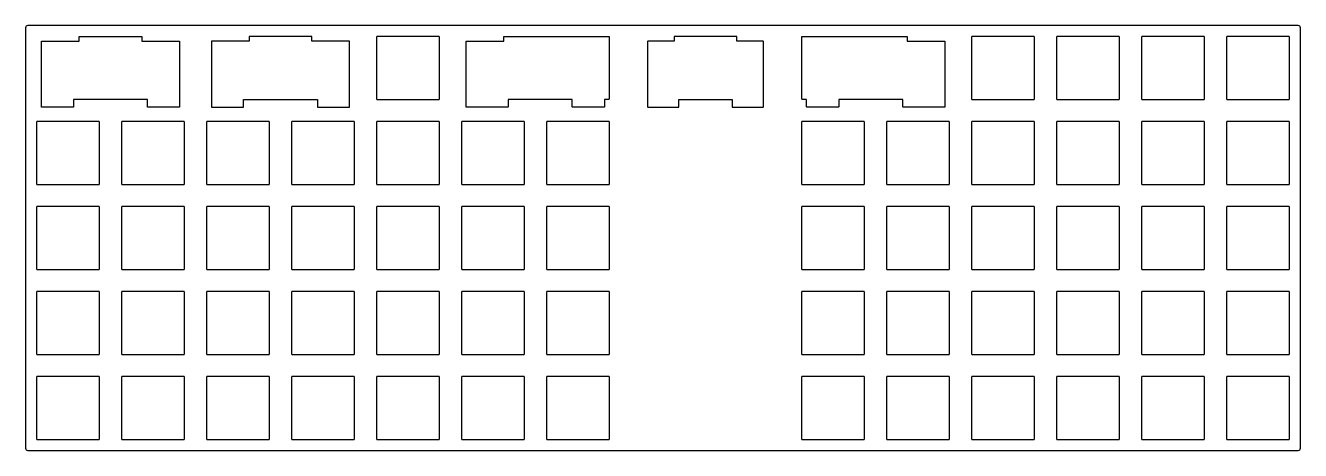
# Model space of a CAD drawing. Header units: millimetres. Extents: x -286 to 0, y -95 to 0.
import ezdxf

# ---------------------------------------------------------------- set-up
doc = ezdxf.new("R2010")
doc.units = ezdxf.units.MM
doc.layers.get('0').update_dxf_attribs({"linetype": 'CONTINUOUS'})

msp = doc.modelspace()

# ---------------------------------------------------------------- linework, layer by layer
for points in [[(0, -0.5, 0.4142135624), (-0.5, 0), (-285.250192, 0, 0.4142135624), (-285.750192, -0.5), (-285.750192, -94.750064, 0.4142135624), (-285.250192, -95.250064), (-0.5, -95.250064, 0.4142135624), (0, -94.750064)], [(-258.400148, -18.225012), (-258.400148, -16.575011), (-275.00016, -16.575011), (-275.00016, -18.225012, -0.4142135624), (-275.10016, -18.325012), (-282.100164, -18.325012, -0.4142135624), (-282.200164, -18.225012), (-282.200164, -3.6, -0.4142135624), (-282.100164, -3.5), (-273.750159, -3.5), (-273.750159, -2.575001, -0.4142135624), (-273.650159, -2.475001), (-259.750149, -2.475001, -0.4142135624), (-259.650149, -2.575001), (-259.650149, -3.5), (-251.300144, -3.5, -0.4142135624), (-251.200144, -3.6), (-251.200144, -18.225012, -0.4142135624), (-251.300144, -18.325012), (-258.300148, -18.325012, -0.4142135624)], [(-244.100164, -18.225012, 0.4142135624), (-244.000164, -18.325012), (-237.00016, -18.325012, 0.4142135624), (-236.90016, -18.225012), (-236.90016, -16.575011), (-220.300148, -16.575011), (-220.300148, -18.225012, 0.4142135624), (-220.200148, -18.325012), (-213.200144, -18.325012, 0.4142135624), (-213.100144, -18.225012), (-213.100144, -3.6, 0.4142135624), (-213.200144, -3.5), (-221.550149, -3.5), (-221.550149, -2.575001, 0.4142135624), (-221.650149, -2.475001), (-235.550159, -2.475001, 0.4142135624), (-235.650159, -2.575001), (-235.650159, -3.5), (-244.000164, -3.5, 0.4142135624), (-244.100164, -3.6)], [(-193.075002, -16.575011, 0.4142135624), (-192.975002, -16.475011), (-192.975002, -2.575001, 0.4142135624), (-193.075002, -2.475001), (-206.975011, -2.475001, 0.4142135624), (-207.075011, -2.575001), (-207.075011, -16.475011, 0.4142135624), (-206.975011, -16.575011)], [(-163.21011, -18.200012), (-163.21011, -16.550011), (-177.58512, -16.550011), (-177.58512, -18.200012, -0.4142135624), (-177.68512, -18.300012), (-186.910126, -18.300012, -0.4142135624), (-187.010126, -18.200012), (-187.010126, -3.600002, -0.4142135624), (-186.910126, -3.500002), (-178.560121, -3.500002), (-178.560121, -2.550001, -0.4142135624), (-178.460121, -2.450001), (-155.035105, -2.450001, -0.4142135624), (-154.935105, -2.550001), (-154.935105, -16.450011, -0.4142135624), (-155.035105, -16.550011), (-156.010105, -16.550011), (-156.010105, -18.200012, -0.4142135624), (-156.110105, -18.300012), (-163.11011, -18.300012, -0.4142135624)], [(-120.470081, -18.305012, 0.4142135624), (-120.370081, -18.205012), (-120.370081, -3.6, 0.4142135624), (-120.470081, -3.5), (-126.297585, -3.5), (-126.297585, -2.575001, 0.4142135624), (-126.397585, -2.475001), (-140.297595, -2.475001, 0.4142135624), (-140.397595, -2.575001), (-140.397595, -3.5), (-146.225099, -3.5, 0.4142135624), (-146.325099, -3.6), (-146.325099, -18.205, 0.4142135624), (-146.225099, -18.305), (-139.425094, -18.305, 0.4142135624), (-139.325094, -18.205), (-139.325094, -16.580011), (-127.370086, -16.580011), (-127.370086, -18.205012, 0.4142135624), (-127.270086, -18.305012)], [(-89.11006, -16.550011), (-103.48507, -16.550011), (-103.48507, -18.200012, -0.4142135624), (-103.58507, -18.300012), (-110.585075, -18.300012, -0.4142135624), (-110.685075, -18.200012), (-110.685075, -16.550011), (-111.660075, -16.550011, -0.4142135624), (-111.760075, -16.450011), (-111.760075, -2.550001, -0.4142135624), (-111.660075, -2.450001), (-88.235059, -2.450001, -0.4142135624), (-88.135059, -2.550001), (-88.135059, -3.500002), (-79.785054, -3.500002, -0.4142135624), (-79.685054, -3.600002), (-79.685054, -18.200012, -0.4142135624), (-79.785054, -18.300012), (-89.01006, -18.300012, -0.4142135624), (-89.11006, -18.200012)], [(-59.725002, -16.575011, 0.4142135624), (-59.625002, -16.475011), (-59.625002, -2.575001, 0.4142135624), (-59.725002, -2.475001), (-73.625011, -2.475001, 0.4142135624), (-73.725011, -2.575001), (-73.725011, -16.475011, 0.4142135624), (-73.625011, -16.575011)], [(-40.675002, -16.575011, 0.4142135624), (-40.575002, -16.475011), (-40.575002, -2.575001, 0.4142135624), (-40.675002, -2.475001), (-54.575011, -2.475001, 0.4142135624), (-54.675011, -2.575001), (-54.675011, -16.475011, 0.4142135624), (-54.575011, -16.575011)], [(-21.625002, -16.575011, 0.4142135624), (-21.525002, -16.475011), (-21.525002, -2.575001, 0.4142135624), (-21.625002, -2.475001), (-35.525011, -2.475001, 0.4142135624), (-35.625011, -2.575001), (-35.625011, -16.475011, 0.4142135624), (-35.525011, -16.575011)], [(-2.575002, -16.575011, 0.4142135624), (-2.475002, -16.475011), (-2.475002, -2.575001, 0.4142135624), (-2.575002, -2.475001), (-16.475011, -2.475001, 0.4142135624), (-16.575011, -2.575001), (-16.575011, -16.475011, 0.4142135624), (-16.475011, -16.575011)], [(-269.275002, -35.625011, 0.4142135624), (-269.175002, -35.525011), (-269.175002, -21.625001, 0.4142135624), (-269.275002, -21.525001), (-283.175011, -21.525001, 0.4142135624), (-283.275011, -21.625001), (-283.275011, -35.525011, 0.4142135624), (-283.175011, -35.625011)], [(-250.225002, -35.625011, 0.4142135624), (-250.125002, -35.525011), (-250.125002, -21.625001, 0.4142135624), (-250.225002, -21.525001), (-264.125011, -21.525001, 0.4142135624), (-264.225011, -21.625001), (-264.225011, -35.525011, 0.4142135624), (-264.125011, -35.625011)], [(-231.175002, -35.625011, 0.4142135624), (-231.075002, -35.525011), (-231.075002, -21.625001, 0.4142135624), (-231.175002, -21.525001), (-245.075011, -21.525001, 0.4142135624), (-245.175011, -21.625001), (-245.175011, -35.525011, 0.4142135624), (-245.075011, -35.625011)], [(-212.125002, -35.625011, 0.4142135624), (-212.025002, -35.525011), (-212.025002, -21.625001, 0.4142135624), (-212.125002, -21.525001), (-226.025011, -21.525001, 0.4142135624), (-226.125011, -21.625001), (-226.125011, -35.525011, 0.4142135624), (-226.025011, -35.625011)], [(-193.075002, -35.625011, 0.4142135624), (-192.975002, -35.525011), (-192.975002, -21.625001, 0.4142135624), (-193.075002, -21.525001), (-206.975011, -21.525001, 0.4142135624), (-207.075011, -21.625001), (-207.075011, -35.525011, 0.4142135624), (-206.975011, -35.625011)], [(-174.025002, -35.625011, 0.4142135624), (-173.925002, -35.525011), (-173.925002, -21.625001, 0.4142135624), (-174.025002, -21.525001), (-187.925011, -21.525001, 0.4142135624), (-188.025011, -21.625001), (-188.025011, -35.525011, 0.4142135624), (-187.925011, -35.625011)], [(-154.975002, -35.625011, 0.4142135624), (-154.875002, -35.525011), (-154.875002, -21.625001, 0.4142135624), (-154.975002, -21.525001), (-168.875011, -21.525001, 0.4142135624), (-168.975011, -21.625001), (-168.975011, -35.525011, 0.4142135624), (-168.875011, -35.625011)], [(-97.825002, -35.625011, 0.4142135624), (-97.725002, -35.525011), (-97.725002, -21.625001, 0.4142135624), (-97.825002, -21.525001), (-111.725011, -21.525001, 0.4142135624), (-111.825011, -21.625001), (-111.825011, -35.525011, 0.4142135624), (-111.725011, -35.625011)], [(-78.775002, -35.625011, 0.4142135624), (-78.675002, -35.525011), (-78.675002, -21.625001, 0.4142135624), (-78.775002, -21.525001), (-92.675011, -21.525001, 0.4142135624), (-92.775011, -21.625001), (-92.775011, -35.525011, 0.4142135624), (-92.675011, -35.625011)], [(-59.725002, -35.625011, 0.4142135624), (-59.625002, -35.525011), (-59.625002, -21.625001, 0.4142135624), (-59.725002, -21.525001), (-73.625011, -21.525001, 0.4142135624), (-73.725011, -21.625001), (-73.725011, -35.525011, 0.4142135624), (-73.625011, -35.625011)], [(-40.675002, -35.625011, 0.4142135624), (-40.575002, -35.525011), (-40.575002, -21.625001, 0.4142135624), (-40.675002, -21.525001), (-54.575011, -21.525001, 0.4142135624), (-54.675011, -21.625001), (-54.675011, -35.525011, 0.4142135624), (-54.575011, -35.625011)], [(-21.625002, -35.625011, 0.4142135624), (-21.525002, -35.525011), (-21.525002, -21.625001, 0.4142135624), (-21.625002, -21.525001), (-35.525011, -21.525001, 0.4142135624), (-35.625011, -21.625001), (-35.625011, -35.525011, 0.4142135624), (-35.525011, -35.625011)], [(-2.575002, -35.625011, 0.4142135624), (-2.475002, -35.525011), (-2.475002, -21.625001, 0.4142135624), (-2.575002, -21.525001), (-16.475011, -21.525001, 0.4142135624), (-16.575011, -21.625001), (-16.575011, -35.525011, 0.4142135624), (-16.475011, -35.625011)], [(-269.275002, -54.675011, 0.4142135624), (-269.175002, -54.575011), (-269.175002, -40.675001, 0.4142135624), (-269.275002, -40.575001), (-283.175011, -40.575001, 0.4142135624), (-283.275011, -40.675001), (-283.275011, -54.575011, 0.4142135624), (-283.175011, -54.675011)], [(-250.225002, -54.675011, 0.4142135624), (-250.125002, -54.575011), (-250.125002, -40.675001, 0.4142135624), (-250.225002, -40.575001), (-264.125011, -40.575001, 0.4142135624), (-264.225011, -40.675001), (-264.225011, -54.575011, 0.4142135624), (-264.125011, -54.675011)], [(-231.175002, -54.675011, 0.4142135624), (-231.075002, -54.575011), (-231.075002, -40.675001, 0.4142135624), (-231.175002, -40.575001), (-245.075011, -40.575001, 0.4142135624), (-245.175011, -40.675001), (-245.175011, -54.575011, 0.4142135624), (-245.075011, -54.675011)], [(-212.125002, -54.675011, 0.4142135624), (-212.025002, -54.575011), (-212.025002, -40.675001, 0.4142135624), (-212.125002, -40.575001), (-226.025011, -40.575001, 0.4142135624), (-226.125011, -40.675001), (-226.125011, -54.575011, 0.4142135624), (-226.025011, -54.675011)], [(-193.075002, -54.675011, 0.4142135624), (-192.975002, -54.575011), (-192.975002, -40.675001, 0.4142135624), (-193.075002, -40.575001), (-206.975011, -40.575001, 0.4142135624), (-207.075011, -40.675001), (-207.075011, -54.575011, 0.4142135624), (-206.975011, -54.675011)], [(-174.025002, -54.675011, 0.4142135624), (-173.925002, -54.575011), (-173.925002, -40.675001, 0.4142135624), (-174.025002, -40.575001), (-187.925011, -40.575001, 0.4142135624), (-188.025011, -40.675001), (-188.025011, -54.575011, 0.4142135624), (-187.925011, -54.675011)], [(-154.975002, -54.675011, 0.4142135624), (-154.875002, -54.575011), (-154.875002, -40.675001, 0.4142135624), (-154.975002, -40.575001), (-168.875011, -40.575001, 0.4142135624), (-168.975011, -40.675001), (-168.975011, -54.575011, 0.4142135624), (-168.875011, -54.675011)], [(-97.825002, -54.675011, 0.4142135624), (-97.725002, -54.575011), (-97.725002, -40.675001, 0.4142135624), (-97.825002, -40.575001), (-111.725011, -40.575001, 0.4142135624), (-111.825011, -40.675001), (-111.825011, -54.575011, 0.4142135624), (-111.725011, -54.675011)], [(-78.775002, -54.675011, 0.4142135624), (-78.675002, -54.575011), (-78.675002, -40.675001, 0.4142135624), (-78.775002, -40.575001), (-92.675011, -40.575001, 0.4142135624), (-92.775011, -40.675001), (-92.775011, -54.575011, 0.4142135624), (-92.675011, -54.675011)], [(-59.725002, -54.675011, 0.4142135624), (-59.625002, -54.575011), (-59.625002, -40.675001, 0.4142135624), (-59.725002, -40.575001), (-73.625011, -40.575001, 0.4142135624), (-73.725011, -40.675001), (-73.725011, -54.575011, 0.4142135624), (-73.625011, -54.675011)], [(-40.675002, -54.675011, 0.4142135624), (-40.575002, -54.575011), (-40.575002, -40.675001, 0.4142135624), (-40.675002, -40.575001), (-54.575011, -40.575001, 0.4142135624), (-54.675011, -40.675001), (-54.675011, -54.575011, 0.4142135624), (-54.575011, -54.675011)], [(-21.625002, -54.675011, 0.4142135624), (-21.525002, -54.575011), (-21.525002, -40.675001, 0.4142135624), (-21.625002, -40.575001), (-35.525011, -40.575001, 0.4142135624), (-35.625011, -40.675001), (-35.625011, -54.575011, 0.4142135624), (-35.525011, -54.675011)], [(-2.575002, -54.675011, 0.4142135624), (-2.475002, -54.575011), (-2.475002, -40.675001, 0.4142135624), (-2.575002, -40.575001), (-16.475011, -40.575001, 0.4142135624), (-16.575011, -40.675001), (-16.575011, -54.575011, 0.4142135624), (-16.475011, -54.675011)], [(-269.275002, -73.725011, 0.4142135624), (-269.175002, -73.625011), (-269.175002, -59.725001, 0.4142135624), (-269.275002, -59.625001), (-283.175011, -59.625001, 0.4142135624), (-283.275011, -59.725001), (-283.275011, -73.625011, 0.4142135624), (-283.175011, -73.725011)], [(-250.225002, -73.725011, 0.4142135624), (-250.125002, -73.625011), (-250.125002, -59.725001, 0.4142135624), (-250.225002, -59.625001), (-264.125011, -59.625001, 0.4142135624), (-264.225011, -59.725001), (-264.225011, -73.625011, 0.4142135624), (-264.125011, -73.725011)], [(-231.175002, -73.725011, 0.4142135624), (-231.075002, -73.625011), (-231.075002, -59.725001, 0.4142135624), (-231.175002, -59.625001), (-245.075011, -59.625001, 0.4142135624), (-245.175011, -59.725001), (-245.175011, -73.625011, 0.4142135624), (-245.075011, -73.725011)], [(-212.125002, -73.725011, 0.4142135624), (-212.025002, -73.625011), (-212.025002, -59.725001, 0.4142135624), (-212.125002, -59.625001), (-226.025011, -59.625001, 0.4142135624), (-226.125011, -59.725001), (-226.125011, -73.625011, 0.4142135624), (-226.025011, -73.725011)], [(-193.075002, -73.725011, 0.4142135624), (-192.975002, -73.625011), (-192.975002, -59.725001, 0.4142135624), (-193.075002, -59.625001), (-206.975011, -59.625001, 0.4142135624), (-207.075011, -59.725001), (-207.075011, -73.625011, 0.4142135624), (-206.975011, -73.725011)], [(-174.025002, -73.725011, 0.4142135624), (-173.925002, -73.625011), (-173.925002, -59.725001, 0.4142135624), (-174.025002, -59.625001), (-187.925011, -59.625001, 0.4142135624), (-188.025011, -59.725001), (-188.025011, -73.625011, 0.4142135624), (-187.925011, -73.725011)], [(-154.975002, -73.725011, 0.4142135624), (-154.875002, -73.625011), (-154.875002, -59.725001, 0.4142135624), (-154.975002, -59.625001), (-168.875011, -59.625001, 0.4142135624), (-168.975011, -59.725001), (-168.975011, -73.625011, 0.4142135624), (-168.875011, -73.725011)], [(-97.825002, -73.725011, 0.4142135624), (-97.725002, -73.625011), (-97.725002, -59.725001, 0.4142135624), (-97.825002, -59.625001), (-111.725011, -59.625001, 0.4142135624), (-111.825011, -59.725001), (-111.825011, -73.625011, 0.4142135624), (-111.725011, -73.725011)], [(-78.775002, -73.725011, 0.4142135624), (-78.675002, -73.625011), (-78.675002, -59.725001, 0.4142135624), (-78.775002, -59.625001), (-92.675011, -59.625001, 0.4142135624), (-92.775011, -59.725001), (-92.775011, -73.625011, 0.4142135624), (-92.675011, -73.725011)], [(-59.725002, -73.725011, 0.4142135624), (-59.625002, -73.625011), (-59.625002, -59.725001, 0.4142135624), (-59.725002, -59.625001), (-73.625011, -59.625001, 0.4142135624), (-73.725011, -59.725001), (-73.725011, -73.625011, 0.4142135624), (-73.625011, -73.725011)], [(-40.675002, -73.725011, 0.4142135624), (-40.575002, -73.625011), (-40.575002, -59.725001, 0.4142135624), (-40.675002, -59.625001), (-54.575011, -59.625001, 0.4142135624), (-54.675011, -59.725001), (-54.675011, -73.625011, 0.4142135624), (-54.575011, -73.725011)], [(-21.625002, -73.725011, 0.4142135624), (-21.525002, -73.625011), (-21.525002, -59.725001, 0.4142135624), (-21.625002, -59.625001), (-35.525011, -59.625001, 0.4142135624), (-35.625011, -59.725001), (-35.625011, -73.625011, 0.4142135624), (-35.525011, -73.725011)], [(-2.575002, -73.725011, 0.4142135624), (-2.475002, -73.625011), (-2.475002, -59.725001, 0.4142135624), (-2.575002, -59.625001), (-16.475011, -59.625001, 0.4142135624), (-16.575011, -59.725001), (-16.575011, -73.625011, 0.4142135624), (-16.475011, -73.725011)], [(-269.275002, -92.775011, 0.4142135624), (-269.175002, -92.675011), (-269.175002, -78.775001, 0.4142135624), (-269.275002, -78.675001), (-283.175011, -78.675001, 0.4142135624), (-283.275011, -78.775001), (-283.275011, -92.675011, 0.4142135624), (-283.175011, -92.775011)], [(-250.225002, -92.775011, 0.4142135624), (-250.125002, -92.675011), (-250.125002, -78.775001, 0.4142135624), (-250.225002, -78.675001), (-264.125011, -78.675001, 0.4142135624), (-264.225011, -78.775001), (-264.225011, -92.675011, 0.4142135624), (-264.125011, -92.775011)], [(-231.175002, -92.775011, 0.4142135624), (-231.075002, -92.675011), (-231.075002, -78.775001, 0.4142135624), (-231.175002, -78.675001), (-245.075011, -78.675001, 0.4142135624), (-245.175011, -78.775001), (-245.175011, -92.675011, 0.4142135624), (-245.075011, -92.775011)], [(-212.125002, -92.775011, 0.4142135624), (-212.025002, -92.675011), (-212.025002, -78.775001, 0.4142135624), (-212.125002, -78.675001), (-226.025011, -78.675001, 0.4142135624), (-226.125011, -78.775001), (-226.125011, -92.675011, 0.4142135624), (-226.025011, -92.775011)], [(-193.075002, -92.775011, 0.4142135624), (-192.975002, -92.675011), (-192.975002, -78.775001, 0.4142135624), (-193.075002, -78.675001), (-206.975011, -78.675001, 0.4142135624), (-207.075011, -78.775001), (-207.075011, -92.675011, 0.4142135624), (-206.975011, -92.775011)], [(-174.025002, -92.775011, 0.4142135624), (-173.925002, -92.675011), (-173.925002, -78.775001, 0.4142135624), (-174.025002, -78.675001), (-187.925011, -78.675001, 0.4142135624), (-188.025011, -78.775001), (-188.025011, -92.675011, 0.4142135624), (-187.925011, -92.775011)], [(-154.975002, -92.775011, 0.4142135624), (-154.875002, -92.675011), (-154.875002, -78.775001, 0.4142135624), (-154.975002, -78.675001), (-168.875011, -78.675001, 0.4142135624), (-168.975011, -78.775001), (-168.975011, -92.675011, 0.4142135624), (-168.875011, -92.775011)], [(-97.825002, -92.775011, 0.4142135624), (-97.725002, -92.675011), (-97.725002, -78.775001, 0.4142135624), (-97.825002, -78.675001), (-111.725011, -78.675001, 0.4142135624), (-111.825011, -78.775001), (-111.825011, -92.675011, 0.4142135624), (-111.725011, -92.775011)], [(-78.775002, -92.775011, 0.4142135624), (-78.675002, -92.675011), (-78.675002, -78.775001, 0.4142135624), (-78.775002, -78.675001), (-92.675011, -78.675001, 0.4142135624), (-92.775011, -78.775001), (-92.775011, -92.675011, 0.4142135624), (-92.675011, -92.775011)], [(-59.725002, -92.775011, 0.4142135624), (-59.625002, -92.675011), (-59.625002, -78.775001, 0.4142135624), (-59.725002, -78.675001), (-73.625011, -78.675001, 0.4142135624), (-73.725011, -78.775001), (-73.725011, -92.675011, 0.4142135624), (-73.625011, -92.775011)], [(-40.675002, -92.775011, 0.4142135624), (-40.575002, -92.675011), (-40.575002, -78.775001, 0.4142135624), (-40.675002, -78.675001), (-54.575011, -78.675001, 0.4142135624), (-54.675011, -78.775001), (-54.675011, -92.675011, 0.4142135624), (-54.575011, -92.775011)], [(-21.625002, -92.775011, 0.4142135624), (-21.525002, -92.675011), (-21.525002, -78.775001, 0.4142135624), (-21.625002, -78.675001), (-35.525011, -78.675001, 0.4142135624), (-35.625011, -78.775001), (-35.625011, -92.675011, 0.4142135624), (-35.525011, -92.775011)], [(-2.575002, -92.775011, 0.4142135624), (-2.475002, -92.675011), (-2.475002, -78.775001, 0.4142135624), (-2.575002, -78.675001), (-16.475011, -78.675001, 0.4142135624), (-16.575011, -78.775001), (-16.575011, -92.675011, 0.4142135624), (-16.475011, -92.775011)]]:
    msp.add_lwpolyline(points, format="xyb", close=True)

doc.saveas('drawing.dxf')
